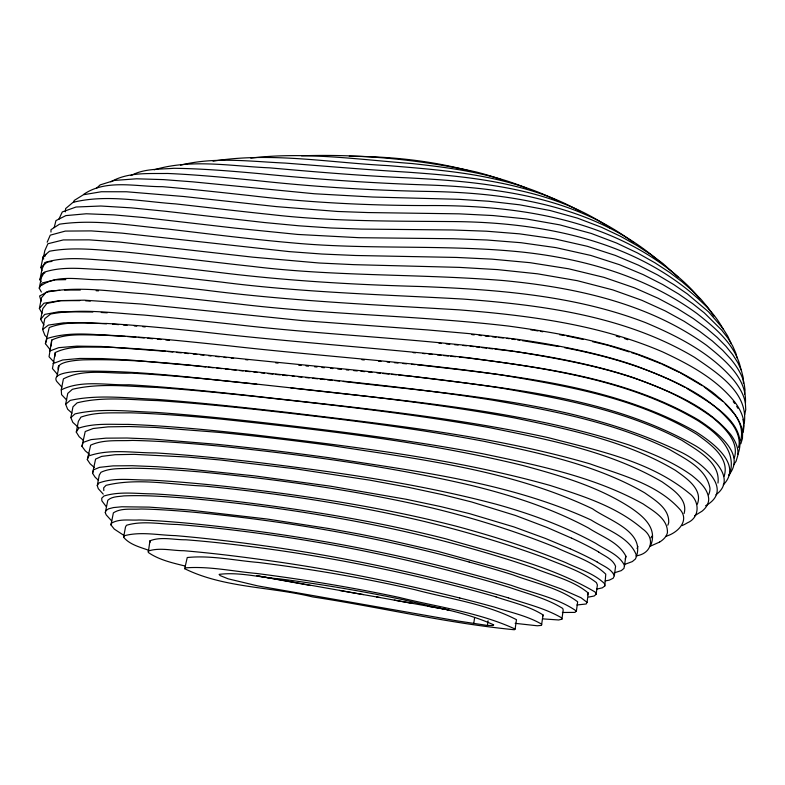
<?xml version="1.0" encoding="UTF-8"?>
<svg xmlns="http://www.w3.org/2000/svg" width="785" height="785" viewBox="0 0 785 785"><rect width="100%" height="100%" fill="white"/><g stroke="black" fill="none" stroke-linecap="round" stroke-linejoin="round"><path stroke-width="1.18" d="M635.801 555.917C651.884 553.925 655.799 537.931 642.434 528.796C616.274 506.315 582.352 495.845 550.108 485.444C453.043 458.254 352.534 446.596 252.691 434.654C211.194 430.151 169.629 425.912 127.896 424.381C111.549 424.606 94.622 422.889 78.824 428.08L76.282 432.084L79.157 436.735L83.22 440.189M50.966 232.085L51.015 229.652L59.503 224.186C95.427 218.917 131.644 225.756 167.45 229.004C209.585 233.979 251.681 239.337 293.963 243.016C369.921 249.964 446.439 244.213 522.339 252.083C584.197 258.765 646.389 276.565 697.139 313.647C715.694 328.307 736.369 345.469 741.04 369.941M745.436 403.274C747.124 377.928 724.388 359.707 706.618 345.361C647.821 302.941 574.649 287.339 503.715 280.579C420.044 273.7 335.794 276.683 252.368 266.4C209.595 261.788 166.94 256.195 124.148 251.887C99.322 250.101 74.133 246.569 49.426 251.259L43.047 256.852L40.928 267.42L41.909 270.54M723.23 484.894C743.523 464.367 711.279 441.592 695.647 431.652C612.271 384.935 514.42 376.133 421.221 365.202L417.571 364.858M65.351 211.852L65.616 208.584L73.044 202.334C106.681 194.062 141.604 201.519 175.555 203.894C207.426 207.436 239.268 211.253 271.159 214.57C330.397 221.448 390.057 221.066 449.589 221.556C540.796 221.762 640.226 240.122 706.991 307.141A667.328 146.962 11.6 0 1 723.024 329.013M724.153 476.23C730.099 457.675 709.846 443.76 696.952 434.39C637.459 397.926 567.035 385.926 499.27 374.612C409.387 361.718 318.7 356.047 228.523 345.763C186.938 341.436 145.333 336.873 103.551 334.989C86.34 335.529 67.795 332.467 51.712 340.091L49.043 356.763L53.949 362.091M51.182 345.989L51.712 340.091M744.563 394.364L745.034 389.949L744.043 382.903A730.227 144.038 11.5 0 0 730.786 359.098L722.691 350.316L712.387 341.033L699.651 331.339L684.177 321.32L665.14 310.88L641.767 300.262L612.781 289.891L577.25 280.677L537.509 273.818L497.494 269.608L459.343 267.381L353.937 264.653L319.132 263.004L252.799 257.166L119.762 242.084L89.137 239.857L63.261 239.935L47.895 243.752L44.814 250.621L43.185 258.726M729.5 474.807C737.871 450.011 715.635 431.887 697.09 420.171C627.607 379.312 545.703 368.253 467.144 357.646C377.752 347.941 288.007 341.887 198.693 331.466C168.039 328.267 137.375 325.235 106.603 323.469C87.518 323.498 67.481 320.486 49.229 327.551L45.402 343.663L50.309 349.924M624.801 564.366L632.327 561.579L635.428 558.979C647.409 532.034 608.777 520.524 592.626 508.866C510.957 469.891 419.494 459.264 331.064 445.517A400.036 43.881 9 0 0 218.946 432.378L155.381 427.442L129.201 426.53L108.104 426.854L93.13 428.512L85.222 431.524L81.964 446.322L85.29 450.855L89.461 454.289M650.873 545.094C657.496 527.903 643.19 516.236 630.541 507.64C597.876 486.455 559.94 475.504 522.702 465.436C423.507 441.258 321.762 429.935 220.428 419.033C190.362 416.187 160.258 413.705 130.075 412.812C113.688 413.175 96.673 411.546 80.943 417.11L78.363 421.329L76.282 432.084M614.135 572.873L621.288 570.616L623.977 568.379L625.91 556.241C618.649 542.003 601.3 536.41 588.564 528.04C551.669 508.209 511.545 495.257 470.98 485.346C388.497 466.064 304.335 454.976 220.153 446.174C190.981 443.417 161.749 441.033 132.439 440.424C118.535 441.17 103.659 439.158 90.648 445.173L87.321 459.608L90.108 463.798L94.249 467.448M717.981 483.04C720.65 462.08 696.678 450.05 681.92 440.336C625.969 410.604 562.757 398.77 500.938 388.025C398.888 372.649 295.906 365.005 193.385 353.623C163.79 350.728 134.156 348.138 104.434 347.058C88.077 347.637 70.493 345.106 55.293 352.543L52.448 368.558L57.276 374.2M596.59 589.133L602.311 587.847L604.803 585.973L605.765 574.159C592.194 561.147 573.158 555.623 556.457 547.675C516.049 531.308 474.346 518.208 431.976 507.954C356.105 490.311 278.812 479.409 201.313 472.021C178.313 470.058 155.283 468.38 132.194 468.223C121.783 468.89 110.636 467.654 100.951 472.295L99.253 475.131L97.261 485.63L98.262 488.643L103.237 494.138M605.107 580.949L609.307 580.144L613.193 578.211L614.331 575.699L615.577 566.289C612.742 559.008 604.489 556.055 598.484 551.894M744.366 422.565C748.193 392.049 716.303 372.384 694.656 357.381C625.046 315.825 542.523 305.09 463.091 299.065C382.462 294.542 301.597 292.422 221.409 282.08C182.454 277.664 143.547 272.797 104.454 269.687C84.486 269.108 63.752 265.781 44.362 272.15L41.389 277.547L39.25 288.183L41.369 292.04M743.189 432.368L744.023 426.078L743.061 419.357M54.724 356.724L55.293 352.543M576.946 604.98L586.189 603.989L587.043 602.34L588.289 593.028C572.883 580.125 551.884 575.631 533.584 567.938C495.158 554.701 455.957 543.75 416.452 534.232C342.191 516.834 266.615 505.354 190.676 498.495C168.471 496.777 146.187 494.972 123.902 495.894C118.476 496.709 112.147 496.297 107.81 500.241L105.308 512.664L106.191 514.872L111.706 520.955M588.681 597.071L594.196 595.992L596.139 594.274L597.385 584.982L596.433 582.627C581.351 570.98 562.531 565.367 545.163 558.017C505.569 543.308 464.965 531.406 423.959 521.368C351.68 504.225 278.047 493.304 204.159 486.052C171.719 484.767 137.993 477.574 106.014 485.346L103.679 487.809L103.826 490.605M562.384 612.477L574.954 612.398L576.396 611.044L577.652 601.791C559.008 587.779 534.565 583.088 512.958 574.875A637.891 41.703 9.9 0 0 469.204 562.06M542.445 618.845L558.684 619.973L561.923 619.169L563.188 609.984L562.698 608.424C546.527 598.366 527.579 593.745 509.74 587.494A569.517 34.638 9.8 0 0 471.834 576.553M515.156 623.339L537.244 625.773L541.503 625.39L543.053 614.93C528.835 605.902 511.81 602.34 496.022 596.904M515.127 629.05L516.461 619.669C485.11 603.479 448.716 598.739 414.804 589.653C363.259 577.848 311.046 569.046 258.579 562.482C234.931 560.539 210.979 555.113 187.242 557.527L184.71 568.713C223.911 588.024 270.589 586.68 312.587 596.904C379.96 607.09 446.645 623.153 514.42 629.756L515.127 629.05C478.919 612.329 438.108 607.178 399.575 597.513C352.318 587.445 304.609 579.634 256.705 573.482C233.037 571.352 209.183 566.083 185.397 567.859L184.71 568.713M487.397 625.429L492.97 625.557L493.706 624.87C465.476 611.927 433.87 607.355 403.843 599.858C362.778 591.213 321.359 584.236 279.735 578.888C259.698 577.515 239.062 571.804 219.113 574.375L220.094 575.562L228.121 578.82L257.706 585.885L457.037 620.866L487.397 625.429L488.074 620.788M473.738 623.614L474.582 617.834M185.123 566.044C172.494 562.894 159.09 559.97 148.257 552.444L149.955 540.806C161.141 536.351 174.064 539.952 185.81 539.776C210.095 541.621 234.283 544.447 258.422 547.587C326.845 556.565 394.61 570.067 461.394 587.376A478.477 27.092 9.6 0 1 496.051 596.904M149.248 550.471C140.407 547.243 129.78 544.761 123.598 537.244L125.502 527L126.473 525.283C142.85 520.357 160.542 524.282 177.331 524.468C208.712 526.912 239.984 530.65 271.159 534.987C338.835 544.574 405.835 558.635 471.785 576.553M124.452 535.762L114.267 529.08L110.979 524.939L113.374 512.86C121.41 507.61 131.949 509.73 141.035 509.004A238.62 18.428 9.1 0 1 193.522 512.193C286.613 521.014 379.145 536.969 469.273 562.07M98.527 480.391L95.083 477.152L92.571 473.267L95.584 459.097L101.618 456.399L115.189 454.711L134.412 454.348L187.546 457.047L220.762 460.03L294.424 468.684L369.794 480.155L408.112 487.259L442.554 494.668L471.461 501.919L515.51 515.49L546.968 527.422L571.5 538.117M71.975 413.126L67.657 409.24L65.646 404.285L67.765 393.403L72.387 389.301C99.97 382.746 128.711 386.534 156.715 387.447C189.273 389.743 221.753 392.932 254.203 396.376C332.781 405.011 411.448 413.616 489.3 427.609C548.362 439.649 609.503 451.169 662.206 481.921C672.215 489.065 688.16 498.995 684.108 513.518M78.402 427.442L72.779 422.32L70.866 417.63L72.976 406.787L77.136 402.842C103.375 396.288 130.82 399.889 157.52 400.605C190.255 402.774 222.92 405.943 255.547 409.427C331.918 417.895 408.298 426.971 483.835 441.268C538.814 452.935 595.491 464.406 644.691 492.823C654.719 499.966 669.33 508.317 668.712 522.447A804.772 95.279 10.9 0 1 667.79 525.243M56.952 376.564L59.111 365.575M66.754 400.114L61.573 394.649L61.259 389.851L63.408 378.89C83.966 368.175 108.909 373.954 131.203 373.12C173.024 375.348 214.697 379.685 256.332 384.071C342.917 393.619 429.758 402.038 515.431 418.12C570.234 429.65 626.764 441.337 675.424 470.362C685.825 477.731 703.203 489.143 697.355 504.127M41.997 313.156L39.378 308.426L41.536 297.672L46.129 292.275C78.392 285.632 111.558 291.686 144.018 293.776C176.007 297.015 207.946 300.675 239.906 304.148C329.239 314.765 419.396 315.629 508.739 326.099C579.497 335.872 653.444 349.845 712.643 392.363C726.606 403.912 746.172 420.358 740.598 440.738M43.98 325.039L40.673 319.377L42.822 308.584L46.923 303.422L61.201 300.596L84.319 300.174L141.771 304.07L302.039 320.584L427.756 329.945L469.597 333.654L514.774 338.973A163.201 32.165 8.2 0 1 636.792 366.202C671.293 379.449 708.227 394.198 732.042 423.851A719.835 121.449 11.1 0 1 739.019 445.389L738.42 447.43M46.619 336.981L44.902 335.372L42.635 329.504L44.804 318.641L50.642 314.02C81.385 308.24 112.844 313.127 143.743 315.03C174.721 317.925 205.65 321.33 236.589 324.656C328.797 335.362 421.751 338.502 513.743 351.209C582.676 362.562 655.475 375.593 713.045 417.875C724.261 427.531 739.519 441.582 734.309 457.998M41.114 281.609L39.907 279.725L42.027 269.167L44.765 262.592C67.53 255.439 91.727 259.972 115.052 260.914C147.982 263.976 180.825 267.93 213.667 271.767C282.58 280.52 351.955 284.69 421.368 286.525C497.033 289.626 574.208 295.131 645.525 322.615C677.906 336.255 710.621 352.936 733.779 380.117A735.005 138.14 11.4 0 1 745.377 402.97L745.75 409.672L744.641 414.912M542.788 616.196L543.053 614.93M743.689 423.615L744.131 421.584M625.203 559.028L625.91 556.241M54.185 227.581L55.951 220.595L65.862 215.61L86.272 213.775L113.796 214.874L143.253 217.504L235.745 228.19L297.603 234.44L359.02 237.698L453.279 238.738L486.906 239.994L520.995 242.712L556.015 247.648L590.86 255.459L619.502 264.702L643.2 274.622L662.687 284.513L678.485 293.904L692.762 303.716L704.263 312.842L721.65 330.043L727.891 338.119L732.611 345.851L735.859 353.191L737.056 357.832M110.979 524.939L111.431 523.202C119.624 518.394 129.947 520.583 139.004 519.984A238.885 16.976 9.1 0 1 191.471 523.575C284.631 532.799 377.202 548.764 467.644 573.04A638.597 38.416 9.9 0 1 511.457 585.404C533.133 593.274 557.35 597.758 576.396 611.044M105.308 512.664L105.857 510.642L108.566 508.827L113.54 507.561L121.871 506.776L149.179 507.12L188.616 509.956L266.802 518.973L328.846 528.54L360.168 534.242L387.761 539.795L437.343 551.188L506.6 570.283L532.112 578.408L561.138 588.946L581.028 597.748L587.043 602.34M92.571 473.267L93.543 469.832L99.538 467.35L113.079 465.878L132.292 465.711L156.823 466.712L185.437 468.753L254.409 475.867L330.465 486.19L406.237 499.28L440.738 506.59L469.705 513.694L513.871 526.902L545.418 538.432L570.038 548.744M81.964 446.322L83.131 442.406L91.011 439.61L105.955 438.158L127.042 438.02L153.222 439.1L216.817 444.31A400.478 41.585 9 0 1 329.043 457.714C417.571 471.52 508.876 482.245 591.115 520.004C606.579 529.816 630.218 537.264 636.645 555.986M742.993 430.729L743.827 422.644A731.856 130.722 11.3 0 0 735.221 402.617C716.685 378.959 689.367 364.397 662.638 351.906C598.405 324.225 528.119 315.423 458.97 309.839C373.68 304.717 288.242 300.861 203.433 289.91C169.658 286.054 135.864 282.198 101.952 279.656C82.219 280.539 59.346 273.68 41.752 285.23M740.824 443.8L742.453 438.472L742.61 432.761A732.729 126.719 11.2 0 0 733.926 413.302L725.252 403.745M45.402 343.663L47.051 338.551C72.161 330.475 99.185 335.44 125.031 336.382M73.515 202.51L74.212 200.46L83.406 194.749L101.334 191.746L126.473 191.766L183.798 196.515L276.359 206.612L337.54 211.469L367.871 212.558L459.156 213.844L493.029 215.551L526.382 218.966L559.715 224.853L591.262 233.449L616.549 243.036L637.41 252.917L654.935 262.798L669.664 272.434L682.116 281.815L692.39 290.715L701.221 299.595L708.256 307.995L713.742 316.061M87.321 459.608L88.577 455.997C109.939 448.461 133.44 453.033 155.607 452.916C188.341 454.947 220.977 458.234 253.555 461.943C335.205 471.942 417.031 483.207 496.65 504.362C530.925 513.89 564.543 526.264 595.805 543.367C605.706 549.981 619.228 554.445 624.654 565.749M637.067 548.499L637.901 546.389M737.841 454.466C749.793 423.125 708.207 401.891 686.914 388.477M39.907 279.725L42.606 273.337L44.922 272.817M47.169 242.231L50.26 235.166L65.312 231.084L91.207 230.898L122.009 233.125L289.047 251.592L322.007 254.036L355.526 255.488L456.674 257.441L491.91 259.148L529.993 262.681L568.625 268.784L604.058 277.39L634.496 287.84L658.134 298.271L677.435 308.574L693.302 318.543L706.461 328.199L717.294 337.491L725.988 346.332L732.807 354.751L737.92 362.798L741.374 370.412L743.218 377.585L743.415 383.247M650.971 537.902L651.746 536.194M44.745 256.597L45.756 254.369M58.816 219.358L62.3 211.94L76.037 207.014L100.863 206.013L131.321 207.858L165.115 211.214L264.496 222.538L298.918 225.795L331.025 227.993L361.385 229.092L452.523 229.976L486.455 231.202L519.484 233.842L554.544 238.856L587.415 246.323L615.322 255.41L638.49 265.183L657.644 274.956L673.795 284.592L687.405 293.973L708.492 311.782L722.759 328.238L727.656 335.97L731.11 343.33M587.425 594.824L588.289 593.028M39.25 288.183L42.194 282.953L55.127 279.872M123.598 537.244L124.54 535.684C141.025 531.366 158.541 535.233 175.32 535.615C206.72 538.274 238.002 542.121 269.196 546.517C336.912 556.202 404.02 569.998 470.195 587.308A570.126 31.655 9.7 0 1 508.209 597.836M97.261 485.63L98.92 482.981C114.983 477.084 132.763 480.292 149.493 480.047C176.282 481.421 202.981 483.962 229.642 486.837C305.856 495.688 381.981 507.061 456.34 526.244C493.451 536.243 530.16 547.969 565.72 562.61C578.849 568.968 593.803 573.325 604.509 583.598L604.803 585.973M733.504 464.975L736.016 461.384L737.812 455.467A720.699 117.446 11 0 0 730.737 434.586C706.5 405.511 669.625 391.283 635.183 378.282A163.408 31.115 8.2 0 0 514.165 351.435M728.568 475.259C747.222 453.465 714.742 430.867 698.876 420.201C628.726 378.988 546.056 367.88 466.673 357.823L459.353 357.096M40.673 319.377L44.735 314.402L58.993 311.733L92.875 312.028M39.378 308.426L43.94 303.216L59.866 300.635L79.776 300.645M96.673 188.076L100.176 184.887L114.482 180.432L136.551 178.794L163.525 179.618L192.639 181.835L314.363 193.758L372.836 197.035L458.96 199.321L488.81 201.254L519.611 204.806L550.079 210.508L577.515 218.151L601.506 227.287L620.837 236.462L637.214 245.676L651.05 254.674L662.942 263.544L678.034 277.095M70.866 417.63L74.987 413.901C101.304 407.817 128.652 411.487 155.342 412.351C188.106 414.666 220.791 417.934 253.447 421.506C329.896 430.151 406.355 439.384 482 453.593C537.018 465.142 593.607 476.407 643.239 503.999C653.081 510.858 667.829 518.591 667.446 532.436A805.793 90.815 10.9 0 1 659.577 542.082M40.928 267.42L47.277 262.004L51.879 261.434M65.646 404.285L70.228 400.389C97.88 394.305 126.542 398.142 154.537 399.212C199.498 402.558 244.321 407.523 289.115 412.586C390.076 424.773 492.028 435.439 590.026 463.866C621.553 475.229 657.751 484.031 680.664 510.23C689.632 521.721 676.68 533.349 665.876 536.292M42.635 329.504L48.444 325.068L63.693 322.851L84.849 322.694L106.534 323.822M715.9 494.825C738.116 478.418 710.425 454.623 695.52 445.801C610.082 397.073 509.043 388.722 413.342 376.535M131.026 175.565C143.94 168.451 159.59 169.413 173.887 168.294C202.952 168.647 231.928 171.12 260.855 173.75C317.13 179.373 373.552 183.268 430.082 185.064C500.967 187.733 575.974 198.546 633.838 242.889M83.534 194.454C106.122 178.764 136.639 186.85 162.279 186.663C191.746 189.156 221.125 192.443 250.523 195.632C309.31 202.638 368.469 205.562 427.658 205.562C519.552 204.963 620.248 219.829 688.818 286.574A612.064 140.947 11.4 0 1 699.769 299.095M705.578 505.776C736.507 488.466 697.934 460.059 680.458 451.905C575.768 401.37 456.909 395.051 343.251 381.432M659.567 542.082L649.587 546.527M148.061 551.129C159.394 547.223 172.101 550.727 183.847 550.717C215.846 553.435 247.707 557.546 279.48 562.129C340.16 570.989 400.311 583.226 459.814 598.023M61.259 389.851C81.993 379.655 106.721 385.464 129.005 384.768C170.855 387.191 212.558 391.627 254.232 396.121C352.642 407.337 451.591 416.56 548.519 437.706C596.953 450.413 649.666 460.667 689.289 493.333C699.788 500.889 700.191 517.492 687.405 522.83A872.233 111.136 11.2 0 1 682.175 525.587M694.597 515.784L701.957 511.241A702.722 95.093 10.7 0 0 708.678 498.436C707.54 488.378 699.18 481.411 691.83 475.416C672.696 461.629 650.579 452.857 628.559 444.83C519.454 409.348 404.098 401.017 290.803 387.908M110.813 181.855C127.984 171.915 148.571 173.77 167.637 173.465C197.349 174.761 226.953 177.645 256.538 180.57C314.108 186.83 371.923 190.529 429.827 191.462C510.593 192.845 597.395 206.465 659.842 261.974M49.533 351.091L58.708 347.667L76.842 346.136L101.334 346.46L165.674 351.317M53.115 363.543L62.633 359.991L79.933 358.451L102.227 358.568L130.801 360.089L191.236 365.427M154.194 169.805C191.55 158.639 231.33 166.224 269.53 167.843C315.423 171.915 361.355 175.801 407.395 177.842C475.494 181.325 547.518 187.115 606.187 225.383M213.059 161.19C271.011 151.799 329.975 162.78 388.143 165.606C445.37 170.414 504.892 174.299 557.065 200.607M180.589 165.154C214.796 156.578 250.503 161.524 285.259 163.084C326.069 166.253 366.86 169.717 407.719 172.18C466.545 176.468 528.099 181.57 580.311 211.528M250.807 158.148C304.384 151.515 358.47 159.571 411.997 163.545C450.806 167.794 490.252 172.975 526.529 188.135M301.499 155.793C359.854 153.929 418.739 159.237 475.759 171.876A100.843 29.752 8.9 0 1 502.204 179.961M59.699 290.352L48.798 291.078L39.593 296.004L41.085 301.087M64.537 290.038L80.325 290.048M349.296 156.313C388.398 156.352 427.717 160.238 465.662 169.884M56.314 279.843L65.783 279.646M96.123 290.725L98.557 290.833M101.255 312.489L107.231 312.813M85.644 300.792L90.334 301.077M127.455 336.559L135.913 337.207M112.559 324.136L118.604 324.637M123.441 325.039L127.062 325.343M134.313 325.942L136.737 326.148M413.195 352.642L415.579 352.838M361.944 359.736L364.318 359.942M439.021 343.271L441.415 343.487M446.194 343.928L449.785 344.252M454.574 344.693L458.165 345.017M462.954 345.449L466.535 345.783M138.297 337.422L144.273 337.972M147.855 338.306L152.633 338.747M157.412 339.189L160.994 339.522M378.556 361.208L381 361.434M387.093 362.003L389.527 362.238M394.404 362.69L398.064 363.033M402.94 363.494L406.601 363.828M411.477 364.289L415.128 364.632M298.722 365.221L301.155 365.467M306.042 365.938L308.485 366.173M314.589 366.772L317.032 367.007M321.909 367.488L324.352 367.723M330.456 368.312L332.899 368.558M337.776 369.028L341.446 369.382M346.322 369.863L348.766 370.098M353.652 370.569L357.312 370.932M360.972 371.285L364.632 371.639M368.293 372.002L371.962 372.355M422.742 353.446L425.176 353.692M428.846 354.055L432.506 354.418M437.382 354.908L441.042 355.271M443.486 355.517L448.372 355.998M450.806 356.243L455.692 356.733M142.782 326.668L145.215 326.913M168.069 351.552L172.867 352.033M176.458 352.396L181.256 352.867M184.858 353.23L188.449 353.593M376.829 372.846L380.48 373.218M382.913 373.464L389.007 374.072M391.44 374.317L396.307 374.808M398.741 375.053L412.135 376.398M165.763 339.974L169.315 340.347M292.187 376.162L294.611 376.408M298.261 376.79L301.911 377.163M305.561 377.536L309.202 377.919M312.852 378.291L317.719 378.792M320.143 379.047L325.01 379.548M327.443 379.803L332.3 380.303M334.734 380.548L339.601 381.059M275.672 362.847L278.096 363.102M192.453 365.555L205.866 366.958M208.31 367.213L213.186 367.723M216.846 368.106L221.733 368.616M471.824 334.606L474.248 334.861M479.085 335.381L481.509 335.637M485.14 336.029L488.77 336.412M492.401 336.804L496.032 337.187M498.455 337.442L503.293 337.962M193.247 354.064L196.799 354.447M200.352 354.82L203.904 355.203M208.643 355.703L211.018 355.958M215.747 356.459L219.309 356.841M224.039 357.342L226.414 357.597M231.202 358.117L233.596 358.372M245.568 359.658L247.962 359.913M260.983 372.826L264.584 373.209M268.185 373.601L272.984 374.111M275.388 374.366L280.186 374.877M282.58 375.132L287.379 375.642M256.764 384.208C198.242 378.429 139.671 370.216 80.737 371.236A139.818 20.685 10.1 0 0 56.785 381.49L61.838 387.064M225.383 368.999L228.945 369.382M231.32 369.637L236.059 370.147M239.611 370.53L243.173 370.912M245.548 371.168L250.287 371.678M253.84 372.061L257.401 372.443M470.117 346.175L473.689 346.597M476.073 346.882L479.635 347.304M482.019 347.588L486.778 348.157M489.163 348.442L492.735 348.864M495.119 349.148L512.968 351.278M530.768 329.847L533.192 330.151M506.924 338.345L509.288 338.698M511.653 339.051L515.195 339.581M517.56 339.925L519.925 340.278M522.28 340.631L558.861 346.538M310.654 585.522L256.98 575.768M339.503 590.448L379.655 597.483M534.399 330.308L537.99 330.936M540.384 331.349L542.778 331.77M559.538 334.685L564.327 335.519M566.721 335.941L583.196 339.454M363.327 594.588L257.235 575.797M376.584 596.934L412.792 603.459M427.796 606.187L448.873 609.945L394.335 600.123M564.739 347.745C606.187 355.723 647.439 367.38 684.834 387.319M592.518 341.652L607.659 345.233L629.158 351.896M616.274 336.176L619.758 337.128M466.849 170.178L471.304 171.503M508.248 597.846C526.136 603.812 544.996 608.238 561.422 617.726L561.923 619.169M631.425 352.602L637.077 354.359M624.369 338.482L627.784 339.719M638.176 354.781L661.098 363.749M662.177 364.26L679.417 372.414M680.497 372.924L702.241 385.7M597.13 561.981C603.115 565.975 611.299 568.654 614.331 575.699M704.214 386.995L722.789 401.439M607.217 226.001L610.073 228.003M541.748 624.242C527.275 615.774 510.368 612.369 494.53 607.178A478.987 24.531 9.5 0 0 459.765 598.013M106.122 506.482L101.883 500.869L101.707 498.249L104.003 495.983C120.026 491.086 137.208 493.853 153.683 493.883C179.49 495.364 205.219 497.876 230.908 500.751C303.344 509.396 375.583 520.906 446.322 538.952C496.591 553.798 549.686 565.18 595.167 592.067L596.139 594.274M733.259 401.704L734.76 403.519M736.703 406.345L737.88 408.278M43.047 256.852L43.695 258.991M149.955 540.806L150.121 542.249M570.087 548.754A1394.464 98.253 11.2 0 1 597.169 561.981M571.657 538.147A1392.354 104.415 11.4 0 1 598.602 551.914M708.561 494.776A701.859 99.106 10.7 0 0 709.954 488.084C706.235 468.311 685.011 458.813 669.458 449.471C613.88 422.242 552.355 410.624 491.852 400.026C414.578 387.721 336.618 380.676 258.864 372.208C200.381 366.575 141.82 358.421 82.945 359.883A139.651 21.548 10.1 0 0 58.335 369.588"/></g></svg>
